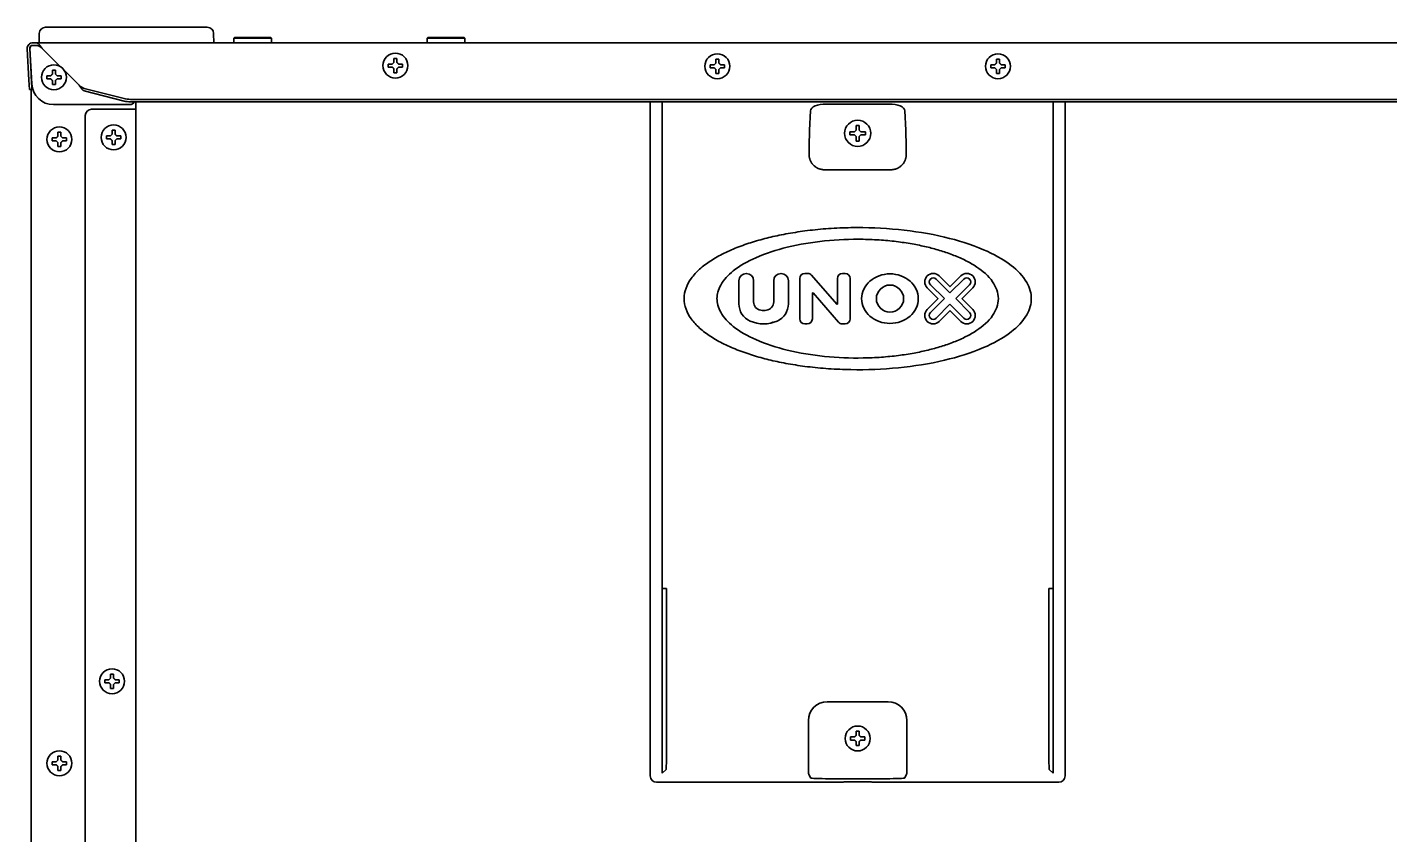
# Model space of a CAD drawing. Extents: x 6336 to 10269, y -393 to 2899.
# Drawn here: x 6336.3 to 6773.2, y 1529.7 to 1788.5 of the extents above; entities that cross this region are included whole.
import ezdxf

# ---------------------------------------------------------------- set-up
doc = ezdxf.new("R2010")
doc.units = 0
doc.header["$LTSCALE"] = 5
doc.layers.add('1', color=7, linetype='CONTINUOUS', true_color=0xffffff)

msp = doc.modelspace()

# ---------------------------------------------------------------- linework, layer by layer
at = {"layer": '1', "color": 7, "linetype": 'Continuous', "lineweight": 35}
for p, q in [((6342.13, 1788.53), (6347.12, 1788.53)), ((6347.12, 1788.53), (6389.02, 1788.53)), ((6389.02, 1788.53), (6394.02, 1788.53)), ((6338.07, 1783.53), (6339.07, 1783.53)), ((6339.07, 1782.73), (6338.07, 1782.73)), ((6339.34, 1783.53), (7085.8, 1783.53)), ((6340.07, 1783.53), (6340.13, 1786.56)), ((6396.02, 1786.56), (6396.07, 1783.53)), ((6402.82, 1785.28), (6402.57, 1785.03)), ((6414.57, 1785.03), (6402.57, 1785.03)), ((6402.57, 1785.03), (6402.57, 1783.53)), ((6414.32, 1785.28), (6402.82, 1785.28)), ((6414.57, 1785.03), (6414.32, 1785.28)), ((6414.57, 1783.53), (6414.57, 1785.03)), ((6464.82, 1785.28), (6464.57, 1785.03)), ((6476.57, 1785.03), (6464.57, 1785.03)), ((6464.57, 1785.03), (6464.57, 1783.53)), ((6476.32, 1785.28), (6464.82, 1785.28)), ((6476.57, 1785.03), (6476.32, 1785.28)), ((6476.57, 1783.53), (6476.57, 1785.03)), ((6336.81, 1771.52), (6336.28, 1781.63)), ((6337.07, 1781.67), (6337.6, 1771.56)), ((6337.13, 1781.67), (6337.72, 1770.37)), ((6341.07, 1781.73), (6352.89, 1769.91)), ((6453.82, 1778.53), (6454.32, 1778.53)), ((6454.32, 1778.53), (6454.82, 1778.53)), ((6344.32, 1774.78), (6344.82, 1774.78)), ((6344.82, 1774.78), (6345.32, 1774.78)), ((6555.27, 1776.03), (6555.27, 1776.53)), ((6555.27, 1775.53), (6555.27, 1776.03)), ((6559.87, 1776.53), (6559.87, 1776.03)), ((6559.87, 1776.03), (6559.87, 1775.53)), ((6645.27, 1776.03), (6645.27, 1776.53)), ((6645.27, 1775.53), (6645.27, 1776.03)), ((6649.87, 1776.53), (6649.87, 1776.03)), ((6649.87, 1776.03), (6649.87, 1775.53)), ((6336.96, 1768.53), (6336.81, 1771.52)), ((6337.57, 1772.15), (6337.57, 1773.18)), ((6337.6, 1771.56), (6337.76, 1768.57)), ((6344.82, 1770.18), (6344.32, 1770.18)), ((6345.32, 1770.18), (6344.82, 1770.18)), ((6454.32, 1773.93), (6453.82, 1773.93)), ((6454.82, 1773.93), (6454.32, 1773.93)), ((6337.76, 1768.57), (6336.96, 1768.53)), ((6337.57, 1374.13), (6337.57, 1768.55)), ((6354.56, 1768.94), (6367.3, 1765.64)), ((6367.3, 1764.87), (6354.56, 1768.17)), ((6369.42, 1765.42), (7055.73, 1765.42)), ((6344.7, 1763.73), (6369.08, 1763.73)), ((6356.87, 1762.23), (6370.07, 1762.23)), ((6369.42, 1764.64), (7055.73, 1764.64)), ((6371.07, 1762.23), (6370.07, 1762.23)), ((6371.07, 1764.64), (6371.07, 1394.53)), ((6536.07, 1764.64), (6536.07, 1548.52)), ((6539.92, 1764.64), (6539.92, 1608.59)), ((6587.17, 1755.57), (6587.47, 1761.77)), ((6612.68, 1763.91), (6592.47, 1763.91)), ((6617.68, 1761.77), (6617.97, 1755.57)), ((6665.23, 1764.64), (6665.23, 1608.59)), ((6669.07, 1764.64), (6669.07, 1548.52)), ((6354.87, 1396.53), (6354.87, 1760.23)), ((6602.07, 1755.53), (6602.07, 1757.03)), ((6602.07, 1757.03), (6603.07, 1757.03)), ((6603.07, 1757.03), (6603.07, 1755.53)), ((6346.07, 1754.88), (6346.57, 1754.88)), ((6346.57, 1754.88), (6347.07, 1754.88)), ((6363.47, 1755.53), (6363.97, 1755.53)), ((6363.97, 1755.53), (6364.47, 1755.53)), ((6600.07, 1755.03), (6601.57, 1755.03)), ((6600.07, 1754.53), (6600.07, 1755.03)), ((6600.07, 1754.03), (6600.07, 1754.53)), ((6601.57, 1754.03), (6600.07, 1754.03)), ((6601.57, 1755.03), (6602.07, 1755.53)), ((6602.07, 1753.53), (6601.57, 1754.03)), ((6602.07, 1752.03), (6602.07, 1753.53)), ((6603.07, 1755.53), (6603.57, 1755.03)), ((6603.57, 1754.03), (6603.07, 1753.53)), ((6603.07, 1753.53), (6603.07, 1752.03)), ((6603.57, 1755.03), (6605.07, 1755.03)), ((6605.07, 1754.03), (6603.57, 1754.03)), ((6605.07, 1755.03), (6605.07, 1754.53)), ((6605.07, 1754.53), (6605.07, 1754.03)), ((6346.57, 1750.28), (6346.07, 1750.28)), ((6347.07, 1750.28), (6346.57, 1750.28)), ((6363.97, 1750.93), (6363.47, 1750.93)), ((6364.47, 1750.93), (6363.97, 1750.93)), ((6603.07, 1752.03), (6602.07, 1752.03)), ((6613.25, 1742.85), (6591.9, 1742.85)), ((6586.55, 1709.6), (6585.61, 1709.6)), ((6595.88, 1699.72), (6587.77, 1709.05)), ((6598.53, 1709.6), (6597.73, 1709.6)), ((6632.09, 1705.43), (6628.7, 1708.81)), ((6635.66, 1708.81), (6632.28, 1705.43)), ((6564.48, 1707.25), (6564.48, 1699.9)), ((6569.19, 1700.49), (6569.19, 1707.25)), ((6575.65, 1707.25), (6575.65, 1700.49)), ((6580.36, 1699.9), (6580.36, 1707.25)), ((6584, 1707.99), (6584, 1695.07)), ((6596.11, 1707.99), (6596.11, 1699.81)), ((6600.15, 1695.07), (6600.15, 1707.99)), ((6624.9, 1705.01), (6628.28, 1701.62)), ((6630.37, 1701.53), (6625.89, 1706)), ((6627.71, 1707.82), (6632.18, 1703.34)), ((6632.18, 1703.34), (6636.66, 1707.82)), ((6638.48, 1706), (6634, 1701.53)), ((6636.09, 1701.62), (6639.47, 1705.01)), ((6588.04, 1695.07), (6588.04, 1703.25)), ((6588.27, 1703.34), (6596.38, 1694.01)), ((6628.28, 1701.43), (6624.9, 1698.05)), ((6625.89, 1697.05), (6630.37, 1701.53)), ((6632.18, 1699.71), (6627.71, 1695.23)), ((6636.66, 1695.23), (6632.18, 1699.71)), ((6634, 1701.53), (6638.48, 1697.05)), ((6639.47, 1698.05), (6636.09, 1701.43)), ((6628.7, 1694.24), (6632.09, 1697.62)), ((6632.28, 1697.62), (6635.66, 1694.24)), ((6585.61, 1693.45), (6586.42, 1693.45)), ((6597.6, 1693.45), (6598.53, 1693.45)), ((6539.92, 1608.59), (6539.92, 1549.37)), ((6541.23, 1608.59), (6539.92, 1608.59)), ((6541.23, 1554.07), (6541.23, 1608.59)), ((6663.91, 1554.07), (6663.91, 1608.59)), ((6663.91, 1608.59), (6665.23, 1608.59)), ((6665.23, 1608.59), (6665.23, 1549.37)), ((6362.97, 1581.18), (6363.47, 1581.18)), ((6363.47, 1581.18), (6363.97, 1581.18)), ((6363.47, 1576.58), (6362.97, 1576.58)), ((6363.97, 1576.58), (6363.47, 1576.58)), ((6592.79, 1572.31), (6612.36, 1572.31)), ((6586.79, 1554.07), (6586.79, 1566.31)), ((6618.36, 1566.31), (6618.36, 1554.07)), ((6600.27, 1560.53), (6600.27, 1561.03)), ((6600.27, 1560.03), (6600.27, 1560.53)), ((6604.87, 1561.03), (6604.87, 1560.53)), ((6604.87, 1560.53), (6604.87, 1560.03)), ((6346.07, 1554.88), (6346.57, 1554.88)), ((6346.57, 1554.88), (6347.07, 1554.88)), ((6346.57, 1550.28), (6346.07, 1550.28)), ((6347.07, 1550.28), (6346.57, 1550.28)), ((6539.92, 1549.37), (6541.11, 1550.57)), ((6587.47, 1547.87), (6586.87, 1549.07)), ((6611.68, 1547.63), (6593.47, 1547.63)), ((6618.27, 1549.07), (6617.68, 1547.87)), ((6665.23, 1549.37), (6664.03, 1550.57)), ((6596.24, 1546.53), (6538.07, 1546.53)), ((6606.07, 1546.6), (6599.07, 1546.6)), ((6667.07, 1546.53), (6608.9, 1546.53))]:
    msp.add_line(p, q, dxfattribs=at)
for centre, radius in [((6454.32, 1776.23), 4), ((6557.57, 1776.03), 4), ((6647.57, 1776.03), 4), ((6344.82, 1772.48), 4), ((6346.57, 1752.58), 4), ((6363.97, 1753.23), 4), ((6612.94, 1701.53), 4.37), ((6363.47, 1578.88), 4), ((6602.57, 1560.53), 4), ((6346.57, 1552.58), 4)]:
    msp.add_circle(centre, radius, dxfattribs=at)
for centre, radius, start, end in [((6342.13, 1786.53), 2, 90, 179), ((6394.02, 1786.53), 2, 1, 90), ((6338.07, 1781.73), 1.8, 90, 183), ((6338.07, 1781.73), 1, 90, 183), ((6356.87, 1760.23), 2, 90, 180), ((6602.57, 1754.53), 4.2, 0, 180), ((6602.57, 1754.53), 4.2, 180, 0), ((6566.84, 1707.25), 2.36, 0, 180), ((6578.01, 1707.25), 2.36, 0, 180), ((6585.61, 1707.99), 1.62, 90, 180), ((6586.55, 1707.99), 1.62, 41, 90), ((6597.73, 1707.99), 1.62, 90, 180), ((6598.53, 1707.99), 1.62, 0, 90), ((6626.8, 1706.91), 2.69, 45, 225), ((6637.57, 1706.91), 2.69, 315, 135), ((6626.8, 1706.91), 1.29, 45, 225), ((6632.18, 1705.52), 0.135, 225, 315), ((6637.57, 1706.91), 1.29, 315, 135), ((6570.54, 1699.9), 6.06, 180, 246.4218), ((6571.88, 1700.49), 2.69, 180, 262.3377), ((6572.96, 1700.49), 2.69, 277.6623, 0), ((6574.31, 1699.9), 6.06, 293.5782, 0), ((6588.17, 1703.25), 0.135, 41, 180), ((6595.98, 1699.81), 0.135, 221, 0), ((6628.19, 1701.53), 0.135, 315, 45), ((6636.18, 1701.53), 0.135, 135, 225), ((6572.42, 1704.49), 6.73, 262.3377, 277.6623), ((6626.8, 1696.14), 2.69, 135, 315), ((6626.8, 1696.14), 1.29, 135, 315), ((6632.18, 1697.53), 0.135, 45, 135), ((6637.57, 1696.14), 2.69, 225, 45), ((6637.57, 1696.14), 1.29, 225, 45), ((6572.42, 1704.22), 10.77, 246.4218, 293.5782), ((6585.61, 1695.07), 1.62, 180, 270), ((6586.42, 1695.07), 1.62, 270, 0), ((6597.6, 1695.07), 1.62, 221, 270), ((6598.53, 1695.07), 1.62, 270, 0)]:
    msp.add_arc(centre, radius, start, end, dxfattribs=at)
for centre, major_axis, ratio, start_param, end_param in [((6338.13, 1781.73), (-0.726, 0.689), 0.998716, -0.810936, 0.810936), ((6344.71, 1770.75), (2.31, 6.64), 0.995739, 1.958905, 3.474527), ((6369.42, 1766.19), (-3, 0), 0.258819, 0.785398, 1.570796), ((6369.42, 1765.42), (3, 0), 0.258819, 3.926991, 4.712389), ((6369.07, 1765.73), (-1.42, 1.42), 0.992433, 2.359993, 3.356901), ((6592.47, 1761.73), (5, 0), 0.436764, 1.570796, 3.124139), ((6612.68, 1761.73), (-5, 0), 0.436764, 3.159046, 4.712389), ((6587.35, 1728.32), (0, 29), 0.017455, 0.349066, 0.828488), ((6617.8, 1728.32), (0, 29), 0.017455, -0.828488, -0.349066), ((6592.79, 1566.31), (-4.24, 4.24), 0.999594, -0.785246, 0.785246), ((6612.36, 1566.31), (4.24, 4.24), 0.999594, 5.497939, 7.068431), ((6586.87, 1554.07), (0, 5), 0.017455, 1.570796, 3.106686), ((6618.27, 1554.07), (0, 5), 0.017455, 3.176499, 4.712389), ((6664.04, 1554.07), (0, 3.5), 0.034921, 1.570796, 3.106686), ((6538.07, 1548.53), (1.42, 1.42), 0.998783, 2.356803, 3.926382), ((6593.47, 1547.88), (6, 0), 0.040741, 3.159046, 4.712389), ((6611.68, 1547.88), (-6, 0), 0.040741, 1.570796, 3.124139), ((6667.07, 1548.53), (-1.42, 1.42), 0.998783, 2.356803, 3.926382), ((6596.24, 1546.58), (1.5, 0), 0.034921, 4.712389, 5.943348), ((6599.07, 1546.54), (-1.5, 0), 0.034921, -1.570796, -0.339837), ((6606.07, 1546.54), (-1.5, 0), 0.034921, 3.48143, 4.712389), ((6608.9, 1546.58), (-1.5, 0), 0.034921, 0.339837, 1.570796)]:
    msp.add_ellipse(centre, major_axis=major_axis, ratio=ratio, start_param=start_param, end_param=end_param, dxfattribs=at)
at = {"layer": '1', "color": 7, "linetype": 'Continuous', "lineweight": 35, "extrusion": (0, 0, -1)}
msp.add_ellipse((6541.11, 1554.07), major_axis=(0, 3.5), ratio=0.034921, start_param=1.570796, end_param=3.106686, dxfattribs=at)
at = {"layer": '1', "color": 7, "linetype": 'Continuous', "lineweight": 35}
for points in [[(6339.34, 1783.53), (6339.25, 1783.53), (6339.16, 1783.53), (6339.07, 1783.53)], [(6339.07, 1782.73), (6339.16, 1782.73), (6339.25, 1782.73), (6339.34, 1782.73)], [(6453.82, 1777.23), (6453.82, 1777.28), (6453.82, 1777.39), (6453.82, 1777.55), (6453.82, 1777.71), (6453.82, 1777.86), (6453.82, 1778.02), (6453.82, 1778.17), (6453.82, 1778.34), (6453.82, 1778.46), (6453.82, 1778.53)], [(6557.07, 1777.03), (6557.07, 1777.08), (6557.07, 1777.19), (6557.07, 1777.35), (6557.07, 1777.51), (6557.07, 1777.66), (6557.07, 1777.82), (6557.07, 1777.97), (6557.07, 1778.14), (6557.07, 1778.26), (6557.07, 1778.33)], [(6557.07, 1778.33), (6557.24, 1778.33), (6557.57, 1778.33), (6557.91, 1778.33), (6558.07, 1778.33)], [(6647.07, 1777.03), (6647.07, 1777.08), (6647.07, 1777.19), (6647.07, 1777.35), (6647.07, 1777.51), (6647.07, 1777.66), (6647.07, 1777.82), (6647.07, 1777.97), (6647.07, 1778.14), (6647.07, 1778.26), (6647.07, 1778.33)], [(6647.07, 1778.33), (6647.24, 1778.33), (6647.57, 1778.33), (6647.91, 1778.33), (6648.07, 1778.33)], [(6344.32, 1773.48), (6344.32, 1773.53), (6344.32, 1773.64), (6344.32, 1773.8), (6344.32, 1773.96), (6344.32, 1774.11), (6344.32, 1774.27), (6344.32, 1774.42), (6344.32, 1774.59), (6344.32, 1774.71), (6344.32, 1774.78)], [(6452.02, 1775.73), (6452.02, 1775.89), (6452.02, 1776.23), (6452.02, 1776.56), (6452.02, 1776.73)], [(6453.32, 1775.73), (6453.27, 1775.73), (6453.16, 1775.73), (6453, 1775.73), (6452.84, 1775.73), (6452.68, 1775.73), (6452.53, 1775.73), (6452.38, 1775.73), (6452.21, 1775.73), (6452.09, 1775.73), (6452.02, 1775.73)], [(6453.32, 1776.73), (6453.35, 1776.75), (6453.4, 1776.8), (6453.47, 1776.88), (6453.55, 1776.95), (6453.62, 1777.02), (6453.68, 1777.09), (6453.75, 1777.16), (6453.8, 1777.2), (6453.82, 1777.23)], [(6453.82, 1775.23), (6453.8, 1775.25), (6453.75, 1775.3), (6453.68, 1775.37), (6453.61, 1775.44), (6453.54, 1775.51), (6453.47, 1775.58), (6453.39, 1775.65), (6453.35, 1775.7), (6453.32, 1775.73)], [(6454.82, 1777.23), (6454.85, 1777.2), (6454.89, 1777.15), (6454.97, 1777.08), (6455.04, 1777.01), (6455.11, 1776.94), (6455.18, 1776.87), (6455.25, 1776.8), (6455.3, 1776.75), (6455.32, 1776.73)], [(6455.32, 1775.73), (6455.3, 1775.7), (6455.25, 1775.65), (6455.17, 1775.58), (6455.1, 1775.5), (6455.03, 1775.43), (6454.96, 1775.36), (6454.89, 1775.3), (6454.85, 1775.25), (6454.82, 1775.23)], [(6454.82, 1775.23), (6454.82, 1775.17), (6454.82, 1775.06), (6454.82, 1774.9), (6454.82, 1774.74), (6454.82, 1774.59), (6454.82, 1774.44), (6454.82, 1774.28), (6454.82, 1774.11), (6454.82, 1773.99), (6454.82, 1773.93)], [(6455.32, 1776.73), (6455.38, 1776.73), (6455.49, 1776.73), (6455.65, 1776.73), (6455.81, 1776.73), (6455.96, 1776.73), (6456.11, 1776.73), (6456.27, 1776.73), (6456.44, 1776.73), (6456.56, 1776.73), (6456.62, 1776.73)], [(6456.62, 1776.73), (6456.62, 1776.56), (6456.62, 1776.23), (6456.62, 1775.89), (6456.62, 1775.73)], [(6556.57, 1775.53), (6556.52, 1775.53), (6556.41, 1775.53), (6556.25, 1775.53), (6556.09, 1775.53), (6555.93, 1775.53), (6555.78, 1775.53), (6555.63, 1775.53), (6555.46, 1775.53), (6555.34, 1775.53), (6555.27, 1775.53)], [(6556.57, 1776.53), (6556.6, 1776.55), (6556.64, 1776.6), (6556.72, 1776.67), (6556.79, 1776.74), (6556.86, 1776.81), (6556.93, 1776.88), (6557, 1776.95), (6557.05, 1777), (6557.07, 1777.03)], [(6557.07, 1775.03), (6557.05, 1775.05), (6557, 1775.1), (6556.92, 1775.18), (6556.85, 1775.25), (6556.78, 1775.32), (6556.71, 1775.39), (6556.64, 1775.46), (6556.6, 1775.5), (6556.57, 1775.53)], [(6558.07, 1777.03), (6558.1, 1777), (6558.15, 1776.95), (6558.22, 1776.88), (6558.3, 1776.8), (6558.37, 1776.73), (6558.43, 1776.66), (6558.5, 1776.6), (6558.55, 1776.55), (6558.57, 1776.53)], [(6558.57, 1775.53), (6558.55, 1775.5), (6558.5, 1775.45), (6558.43, 1775.38), (6558.36, 1775.31), (6558.29, 1775.24), (6558.22, 1775.17), (6558.14, 1775.1), (6558.1, 1775.05), (6558.07, 1775.03)], [(6558.07, 1775.03), (6558.07, 1774.97), (6558.07, 1774.86), (6558.07, 1774.7), (6558.07, 1774.54), (6558.07, 1774.39), (6558.07, 1774.24), (6558.07, 1774.08), (6558.07, 1773.91), (6558.07, 1773.79), (6558.07, 1773.73)], [(6558.57, 1776.53), (6558.63, 1776.53), (6558.74, 1776.53), (6558.9, 1776.53), (6559.06, 1776.53), (6559.21, 1776.53), (6559.36, 1776.53), (6559.52, 1776.53), (6559.69, 1776.53), (6559.81, 1776.53), (6559.87, 1776.53)], [(6646.57, 1775.53), (6646.52, 1775.53), (6646.41, 1775.53), (6646.25, 1775.53), (6646.09, 1775.53), (6645.93, 1775.53), (6645.78, 1775.53), (6645.63, 1775.53), (6645.46, 1775.53), (6645.34, 1775.53), (6645.27, 1775.53)], [(6646.57, 1776.53), (6646.6, 1776.55), (6646.64, 1776.6), (6646.72, 1776.67), (6646.79, 1776.74), (6646.86, 1776.81), (6646.93, 1776.88), (6647, 1776.95), (6647.05, 1777), (6647.07, 1777.03)], [(6647.07, 1775.03), (6647.05, 1775.05), (6647, 1775.1), (6646.92, 1775.18), (6646.85, 1775.25), (6646.78, 1775.32), (6646.71, 1775.39), (6646.64, 1775.46), (6646.6, 1775.5), (6646.57, 1775.53)], [(6648.07, 1777.03), (6648.1, 1777), (6648.15, 1776.95), (6648.22, 1776.88), (6648.3, 1776.8), (6648.37, 1776.73), (6648.43, 1776.66), (6648.5, 1776.6), (6648.55, 1776.55), (6648.57, 1776.53)], [(6648.57, 1775.53), (6648.55, 1775.5), (6648.5, 1775.45), (6648.43, 1775.38), (6648.36, 1775.31), (6648.29, 1775.24), (6648.22, 1775.17), (6648.14, 1775.1), (6648.1, 1775.05), (6648.07, 1775.03)], [(6648.07, 1775.03), (6648.07, 1774.97), (6648.07, 1774.86), (6648.07, 1774.7), (6648.07, 1774.54), (6648.07, 1774.39), (6648.07, 1774.24), (6648.07, 1774.08), (6648.07, 1773.91), (6648.07, 1773.79), (6648.07, 1773.73)], [(6648.57, 1776.53), (6648.63, 1776.53), (6648.74, 1776.53), (6648.9, 1776.53), (6649.06, 1776.53), (6649.21, 1776.53), (6649.36, 1776.53), (6649.52, 1776.53), (6649.69, 1776.53), (6649.81, 1776.53), (6649.87, 1776.53)], [(6342.52, 1771.98), (6342.52, 1772.14), (6342.52, 1772.48), (6342.52, 1772.81), (6342.52, 1772.98)], [(6343.82, 1771.98), (6343.77, 1771.98), (6343.66, 1771.98), (6343.5, 1771.98), (6343.34, 1771.98), (6343.18, 1771.98), (6343.03, 1771.98), (6342.88, 1771.98), (6342.71, 1771.98), (6342.59, 1771.98), (6342.52, 1771.98)], [(6343.82, 1772.98), (6343.85, 1773), (6343.9, 1773.05), (6343.97, 1773.13), (6344.05, 1773.2), (6344.12, 1773.27), (6344.18, 1773.34), (6344.25, 1773.41), (6344.3, 1773.45), (6344.32, 1773.48)], [(6344.32, 1771.48), (6344.3, 1771.5), (6344.25, 1771.55), (6344.18, 1771.62), (6344.11, 1771.69), (6344.04, 1771.76), (6343.97, 1771.83), (6343.89, 1771.9), (6343.85, 1771.95), (6343.82, 1771.98)], [(6345.32, 1773.48), (6345.35, 1773.45), (6345.39, 1773.4), (6345.47, 1773.33), (6345.54, 1773.26), (6345.61, 1773.19), (6345.68, 1773.12), (6345.75, 1773.05), (6345.8, 1773), (6345.82, 1772.98)], [(6345.82, 1771.98), (6345.8, 1771.95), (6345.75, 1771.9), (6345.67, 1771.83), (6345.6, 1771.75), (6345.53, 1771.68), (6345.46, 1771.61), (6345.39, 1771.55), (6345.35, 1771.5), (6345.32, 1771.48)], [(6345.32, 1771.48), (6345.32, 1771.42), (6345.32, 1771.31), (6345.32, 1771.15), (6345.32, 1770.99), (6345.32, 1770.84), (6345.32, 1770.69), (6345.32, 1770.53), (6345.32, 1770.36), (6345.32, 1770.24), (6345.32, 1770.18)], [(6345.82, 1772.98), (6345.88, 1772.98), (6345.99, 1772.98), (6346.15, 1772.98), (6346.31, 1772.98), (6346.46, 1772.98), (6346.61, 1772.98), (6346.77, 1772.98), (6346.94, 1772.98), (6347.06, 1772.98), (6347.12, 1772.98)], [(6347.12, 1772.98), (6347.12, 1772.81), (6347.12, 1772.48), (6347.12, 1772.14), (6347.12, 1771.98)], [(6558.07, 1773.73), (6557.91, 1773.73), (6557.57, 1773.73), (6557.24, 1773.73), (6557.07, 1773.73)], [(6648.07, 1773.73), (6647.91, 1773.73), (6647.57, 1773.73), (6647.24, 1773.73), (6647.07, 1773.73)], [(6344.27, 1752.08), (6344.27, 1752.24), (6344.27, 1752.58), (6344.27, 1752.91), (6344.27, 1753.08)], [(6345.57, 1753.08), (6345.6, 1753.1), (6345.65, 1753.15), (6345.72, 1753.23), (6345.8, 1753.3), (6345.87, 1753.37), (6345.93, 1753.44), (6346, 1753.51), (6346.05, 1753.55), (6346.07, 1753.58)], [(6346.07, 1753.58), (6346.07, 1753.63), (6346.07, 1753.74), (6346.07, 1753.9), (6346.07, 1754.06), (6346.07, 1754.21), (6346.07, 1754.37), (6346.07, 1754.52), (6346.07, 1754.69), (6346.07, 1754.81), (6346.07, 1754.88)], [(6347.07, 1753.58), (6347.1, 1753.55), (6347.14, 1753.5), (6347.22, 1753.43), (6347.29, 1753.36), (6347.36, 1753.29), (6347.43, 1753.22), (6347.5, 1753.15), (6347.55, 1753.1), (6347.57, 1753.08)], [(6347.57, 1753.08), (6347.63, 1753.08), (6347.74, 1753.08), (6347.9, 1753.08), (6348.06, 1753.08), (6348.21, 1753.08), (6348.36, 1753.08), (6348.52, 1753.08), (6348.69, 1753.08), (6348.81, 1753.08), (6348.87, 1753.08)], [(6348.87, 1753.08), (6348.87, 1752.91), (6348.87, 1752.58), (6348.87, 1752.24), (6348.87, 1752.08)], [(6361.67, 1752.73), (6361.67, 1752.89), (6361.67, 1753.23), (6361.67, 1753.56), (6361.67, 1753.73)], [(6362.97, 1752.73), (6362.92, 1752.73), (6362.81, 1752.73), (6362.65, 1752.73), (6362.49, 1752.73), (6362.33, 1752.73), (6362.18, 1752.73), (6362.03, 1752.73), (6361.86, 1752.73), (6361.74, 1752.73), (6361.67, 1752.73)], [(6362.97, 1753.73), (6363, 1753.75), (6363.05, 1753.8), (6363.12, 1753.88), (6363.2, 1753.95), (6363.27, 1754.02), (6363.33, 1754.09), (6363.4, 1754.16), (6363.45, 1754.2), (6363.47, 1754.23)], [(6363.47, 1752.23), (6363.45, 1752.25), (6363.4, 1752.3), (6363.33, 1752.37), (6363.26, 1752.44), (6363.19, 1752.51), (6363.12, 1752.58), (6363.04, 1752.65), (6363, 1752.7), (6362.97, 1752.73)], [(6363.47, 1754.23), (6363.47, 1754.28), (6363.47, 1754.39), (6363.47, 1754.55), (6363.47, 1754.71), (6363.47, 1754.86), (6363.47, 1755.02), (6363.47, 1755.17), (6363.47, 1755.34), (6363.47, 1755.46), (6363.47, 1755.53)], [(6364.47, 1754.23), (6364.5, 1754.2), (6364.54, 1754.15), (6364.62, 1754.08), (6364.69, 1754.01), (6364.76, 1753.94), (6364.83, 1753.87), (6364.9, 1753.8), (6364.95, 1753.75), (6364.97, 1753.73)], [(6364.97, 1752.73), (6364.95, 1752.7), (6364.9, 1752.65), (6364.82, 1752.58), (6364.75, 1752.5), (6364.68, 1752.43), (6364.61, 1752.36), (6364.54, 1752.3), (6364.5, 1752.25), (6364.47, 1752.23)], [(6364.47, 1752.23), (6364.47, 1752.17), (6364.47, 1752.06), (6364.47, 1751.9), (6364.47, 1751.74), (6364.47, 1751.59), (6364.47, 1751.44), (6364.47, 1751.28), (6364.47, 1751.11), (6364.47, 1750.99), (6364.47, 1750.93)], [(6364.97, 1753.73), (6365.03, 1753.73), (6365.14, 1753.73), (6365.3, 1753.73), (6365.46, 1753.73), (6365.61, 1753.73), (6365.76, 1753.73), (6365.92, 1753.73), (6366.09, 1753.73), (6366.21, 1753.73), (6366.27, 1753.73)], [(6366.27, 1753.73), (6366.27, 1753.56), (6366.27, 1753.23), (6366.27, 1752.89), (6366.27, 1752.73)], [(6345.57, 1752.08), (6345.52, 1752.08), (6345.41, 1752.08), (6345.25, 1752.08), (6345.09, 1752.08), (6344.93, 1752.08), (6344.78, 1752.08), (6344.63, 1752.08), (6344.46, 1752.08), (6344.34, 1752.08), (6344.27, 1752.08)], [(6346.07, 1751.58), (6346.05, 1751.6), (6346, 1751.65), (6345.93, 1751.72), (6345.86, 1751.79), (6345.79, 1751.86), (6345.72, 1751.93), (6345.64, 1752), (6345.6, 1752.05), (6345.57, 1752.08)], [(6347.57, 1752.08), (6347.55, 1752.05), (6347.5, 1752), (6347.42, 1751.93), (6347.35, 1751.85), (6347.28, 1751.78), (6347.21, 1751.71), (6347.14, 1751.65), (6347.1, 1751.6), (6347.07, 1751.58)], [(6347.07, 1751.58), (6347.07, 1751.52), (6347.07, 1751.41), (6347.07, 1751.25), (6347.07, 1751.09), (6347.07, 1750.94), (6347.07, 1750.79), (6347.07, 1750.63), (6347.07, 1750.46), (6347.07, 1750.34), (6347.07, 1750.28)], [(6361.17, 1578.38), (6361.17, 1578.54), (6361.17, 1578.88), (6361.17, 1579.21), (6361.17, 1579.38)], [(6362.47, 1578.38), (6362.42, 1578.38), (6362.31, 1578.38), (6362.15, 1578.38), (6361.99, 1578.38), (6361.83, 1578.38), (6361.68, 1578.38), (6361.53, 1578.38), (6361.36, 1578.38), (6361.24, 1578.38), (6361.17, 1578.38)], [(6362.47, 1579.38), (6362.5, 1579.4), (6362.55, 1579.45), (6362.62, 1579.53), (6362.7, 1579.6), (6362.77, 1579.67), (6362.83, 1579.74), (6362.9, 1579.81), (6362.95, 1579.85), (6362.97, 1579.88)], [(6362.97, 1577.88), (6362.95, 1577.9), (6362.9, 1577.95), (6362.83, 1578.02), (6362.76, 1578.09), (6362.69, 1578.16), (6362.62, 1578.23), (6362.54, 1578.3), (6362.5, 1578.35), (6362.47, 1578.38)], [(6362.97, 1579.88), (6362.97, 1579.93), (6362.97, 1580.04), (6362.97, 1580.2), (6362.97, 1580.36), (6362.97, 1580.51), (6362.97, 1580.67), (6362.97, 1580.82), (6362.97, 1580.99), (6362.97, 1581.11), (6362.97, 1581.18)], [(6363.97, 1579.88), (6364, 1579.85), (6364.04, 1579.8), (6364.12, 1579.73), (6364.19, 1579.66), (6364.26, 1579.59), (6364.33, 1579.52), (6364.4, 1579.45), (6364.45, 1579.4), (6364.47, 1579.38)], [(6364.47, 1578.38), (6364.45, 1578.35), (6364.4, 1578.3), (6364.32, 1578.23), (6364.25, 1578.15), (6364.18, 1578.08), (6364.11, 1578.01), (6364.04, 1577.95), (6364, 1577.9), (6363.97, 1577.88)], [(6363.97, 1577.88), (6363.97, 1577.82), (6363.97, 1577.71), (6363.97, 1577.55), (6363.97, 1577.39), (6363.97, 1577.24), (6363.97, 1577.09), (6363.97, 1576.93), (6363.97, 1576.76), (6363.97, 1576.64), (6363.97, 1576.58)], [(6364.47, 1579.38), (6364.53, 1579.38), (6364.64, 1579.38), (6364.8, 1579.38), (6364.96, 1579.38), (6365.11, 1579.38), (6365.26, 1579.38), (6365.42, 1579.38), (6365.59, 1579.38), (6365.71, 1579.38), (6365.77, 1579.38)], [(6365.77, 1579.38), (6365.77, 1579.21), (6365.77, 1578.88), (6365.77, 1578.54), (6365.77, 1578.38)], [(6601.57, 1560.03), (6601.52, 1560.03), (6601.41, 1560.03), (6601.25, 1560.03), (6601.09, 1560.03), (6600.93, 1560.03), (6600.78, 1560.03), (6600.63, 1560.03), (6600.46, 1560.03), (6600.34, 1560.03), (6600.27, 1560.03)], [(6601.57, 1561.03), (6601.6, 1561.05), (6601.64, 1561.1), (6601.72, 1561.17), (6601.79, 1561.24), (6601.86, 1561.31), (6601.93, 1561.38), (6602, 1561.45), (6602.05, 1561.5), (6602.07, 1561.53)], [(6602.07, 1559.53), (6602.05, 1559.55), (6602, 1559.6), (6601.92, 1559.68), (6601.85, 1559.75), (6601.78, 1559.82), (6601.71, 1559.89), (6601.64, 1559.96), (6601.6, 1560), (6601.57, 1560.03)], [(6602.07, 1561.53), (6602.07, 1561.58), (6602.07, 1561.69), (6602.07, 1561.85), (6602.07, 1562.01), (6602.07, 1562.16), (6602.07, 1562.32), (6602.07, 1562.47), (6602.07, 1562.64), (6602.07, 1562.76), (6602.07, 1562.83)], [(6602.07, 1562.83), (6602.24, 1562.83), (6602.57, 1562.83), (6602.91, 1562.83), (6603.07, 1562.83)], [(6603.07, 1561.53), (6603.1, 1561.5), (6603.15, 1561.45), (6603.22, 1561.38), (6603.3, 1561.3), (6603.37, 1561.23), (6603.43, 1561.16), (6603.5, 1561.1), (6603.55, 1561.05), (6603.57, 1561.03)], [(6603.57, 1560.03), (6603.55, 1560), (6603.5, 1559.95), (6603.43, 1559.88), (6603.36, 1559.81), (6603.29, 1559.74), (6603.22, 1559.67), (6603.14, 1559.6), (6603.1, 1559.55), (6603.07, 1559.53)], [(6603.57, 1561.03), (6603.63, 1561.03), (6603.74, 1561.03), (6603.9, 1561.03), (6604.06, 1561.03), (6604.21, 1561.03), (6604.36, 1561.03), (6604.52, 1561.03), (6604.69, 1561.03), (6604.81, 1561.03), (6604.87, 1561.03)], [(6603.07, 1558.23), (6602.91, 1558.23), (6602.57, 1558.23), (6602.24, 1558.23), (6602.07, 1558.23)], [(6603.07, 1559.53), (6603.07, 1559.47), (6603.07, 1559.36), (6603.07, 1559.2), (6603.07, 1559.04), (6603.07, 1558.89), (6603.07, 1558.74), (6603.07, 1558.58), (6603.07, 1558.41), (6603.07, 1558.29), (6603.07, 1558.23)], [(6344.27, 1552.08), (6344.27, 1552.24), (6344.27, 1552.58), (6344.27, 1552.91), (6344.27, 1553.08)], [(6345.57, 1552.08), (6345.52, 1552.08), (6345.41, 1552.08), (6345.25, 1552.08), (6345.09, 1552.08), (6344.93, 1552.08), (6344.78, 1552.08), (6344.63, 1552.08), (6344.46, 1552.08), (6344.34, 1552.08), (6344.27, 1552.08)], [(6345.57, 1553.08), (6345.6, 1553.1), (6345.65, 1553.15), (6345.72, 1553.23), (6345.8, 1553.3), (6345.87, 1553.37), (6345.93, 1553.44), (6346, 1553.51), (6346.05, 1553.55), (6346.07, 1553.58)], [(6346.07, 1551.58), (6346.05, 1551.6), (6346, 1551.65), (6345.93, 1551.72), (6345.86, 1551.79), (6345.79, 1551.86), (6345.72, 1551.93), (6345.64, 1552), (6345.6, 1552.05), (6345.57, 1552.08)], [(6346.07, 1553.58), (6346.07, 1553.63), (6346.07, 1553.74), (6346.07, 1553.9), (6346.07, 1554.06), (6346.07, 1554.21), (6346.07, 1554.37), (6346.07, 1554.52), (6346.07, 1554.69), (6346.07, 1554.81), (6346.07, 1554.88)], [(6347.07, 1553.58), (6347.1, 1553.55), (6347.14, 1553.5), (6347.22, 1553.43), (6347.29, 1553.36), (6347.36, 1553.29), (6347.43, 1553.22), (6347.5, 1553.15), (6347.55, 1553.1), (6347.57, 1553.08)], [(6347.57, 1552.08), (6347.55, 1552.05), (6347.5, 1552), (6347.42, 1551.93), (6347.35, 1551.85), (6347.28, 1551.78), (6347.21, 1551.71), (6347.14, 1551.65), (6347.1, 1551.6), (6347.07, 1551.58)], [(6347.07, 1551.58), (6347.07, 1551.52), (6347.07, 1551.41), (6347.07, 1551.25), (6347.07, 1551.09), (6347.07, 1550.94), (6347.07, 1550.79), (6347.07, 1550.63), (6347.07, 1550.46), (6347.07, 1550.34), (6347.07, 1550.28)], [(6347.57, 1553.08), (6347.63, 1553.08), (6347.74, 1553.08), (6347.9, 1553.08), (6348.06, 1553.08), (6348.21, 1553.08), (6348.36, 1553.08), (6348.52, 1553.08), (6348.69, 1553.08), (6348.81, 1553.08), (6348.87, 1553.08)], [(6348.87, 1553.08), (6348.87, 1552.91), (6348.87, 1552.58), (6348.87, 1552.24), (6348.87, 1552.08)]]:
    msp.add_open_spline(points, degree=3, dxfattribs=at)
for points, knots in [([(6339.34, 1783.53), (6339.38, 1783.53), (6339.42, 1783.52), (6339.48, 1783.49), (6339.5, 1783.47), (6339.54, 1783.45), (6339.55, 1783.45), (6339.57, 1783.43), (6339.59, 1783.42), (6339.65, 1783.38), (6339.71, 1783.33), (6339.82, 1783.23), (6339.88, 1783.17), (6339.95, 1783.11)], [0, 0, 0, 0, 0.25, 0.25, 0.375, 0.375, 0.4375, 0.4375, 0.5, 0.5, 0.75, 0.75, 1, 1, 1, 1]), ([(6339.95, 1782.5), (6339.89, 1782.53), (6339.83, 1782.56), (6339.72, 1782.61), (6339.67, 1782.64), (6339.6, 1782.66), (6339.59, 1782.67), (6339.56, 1782.68), (6339.53, 1782.69), (6339.49, 1782.7), (6339.42, 1782.72), (6339.38, 1782.73), (6339.34, 1782.73)], [0, 0, 0, 0, 0.25, 0.25, 0.5, 0.5, 0.5625, 0.5625, 0.625, 0.75, 0.75, 1, 1, 1, 1]), ([(6339.95, 1783.11), (6340.05, 1783.03), (6340.14, 1782.93), (6340.28, 1782.78), (6340.33, 1782.72), (6340.4, 1782.64), (6340.42, 1782.61), (6340.47, 1782.55), (6340.49, 1782.52), (6340.61, 1782.37), (6340.7, 1782.25), (6340.84, 1782.06), (6340.89, 1781.99), (6340.96, 1781.89), (6340.98, 1781.86), (6341.03, 1781.79), (6341.05, 1781.76), (6341.07, 1781.73)], [0, 0, 0, 0, 0.25, 0.25, 0.375, 0.375, 0.4375, 0.4375, 0.5, 0.5, 0.75, 0.75, 0.875, 0.875, 0.9375, 0.9375, 1, 1, 1, 1]), ([(6341.07, 1781.73), (6341.03, 1781.76), (6340.98, 1781.8), (6340.89, 1781.87), (6340.79, 1781.95), (6340.7, 1782.02), (6340.63, 1782.07), (6340.61, 1782.08), (6340.56, 1782.12), (6340.54, 1782.14), (6340.47, 1782.19), (6340.42, 1782.22), (6340.33, 1782.28), (6340.28, 1782.31), (6340.14, 1782.4), (6340.05, 1782.45), (6339.95, 1782.5)], [0, 0, 0, 0, 0.125, 0.125, 0.25, 0.375, 0.375, 0.4375, 0.4375, 0.5, 0.5, 0.625, 0.625, 0.75, 0.75, 1, 1, 1, 1]), ([(6454.82, 1778.53), (6454.82, 1778.32), (6454.82, 1778.11), (6454.82, 1777.79), (6454.82, 1777.68), (6454.82, 1777.45), (6454.82, 1777.34), (6454.82, 1777.23)], [0, 0, 0, 0, 0.5, 0.5, 0.75, 0.75, 1, 1, 1, 1]), ([(6558.07, 1778.33), (6558.07, 1778.12), (6558.07, 1777.91), (6558.07, 1777.59), (6558.07, 1777.48), (6558.07, 1777.25), (6558.07, 1777.14), (6558.07, 1777.03)], [0, 0, 0, 0, 0.5, 0.5, 0.75, 0.75, 1, 1, 1, 1]), ([(6648.07, 1778.33), (6648.07, 1778.12), (6648.07, 1777.91), (6648.07, 1777.59), (6648.07, 1777.48), (6648.07, 1777.25), (6648.07, 1777.14), (6648.07, 1777.03)], [0, 0, 0, 0, 0.5, 0.5, 0.75, 0.75, 1, 1, 1, 1]), ([(6345.32, 1774.78), (6345.32, 1774.57), (6345.32, 1774.36), (6345.32, 1774.04), (6345.32, 1773.93), (6345.32, 1773.7), (6345.32, 1773.59), (6345.32, 1773.48)], [0, 0, 0, 0, 0.5, 0.5, 0.75, 0.75, 1, 1, 1, 1]), ([(6452.02, 1776.73), (6452.23, 1776.73), (6452.44, 1776.73), (6452.76, 1776.73), (6452.87, 1776.73), (6453.09, 1776.73), (6453.21, 1776.73), (6453.32, 1776.73)], [0, 0, 0, 0, 0.5, 0.5, 0.75, 0.75, 1, 1, 1, 1]), ([(6453.82, 1773.93), (6453.82, 1774.13), (6453.82, 1774.34), (6453.82, 1774.66), (6453.82, 1774.77), (6453.82, 1775), (6453.82, 1775.11), (6453.82, 1775.23)], [0, 0, 0, 0, 0.5, 0.5, 0.75, 0.75, 1, 1, 1, 1]), ([(6456.62, 1775.73), (6456.42, 1775.73), (6456.21, 1775.73), (6455.89, 1775.73), (6455.78, 1775.73), (6455.55, 1775.73), (6455.44, 1775.73), (6455.32, 1775.73)], [0, 0, 0, 0, 0.5, 0.5, 0.75, 0.75, 1, 1, 1, 1]), ([(6555.27, 1776.53), (6555.48, 1776.53), (6555.69, 1776.53), (6556.01, 1776.53), (6556.12, 1776.53), (6556.34, 1776.53), (6556.46, 1776.53), (6556.57, 1776.53)], [0, 0, 0, 0, 0.5, 0.5, 0.75, 0.75, 1, 1, 1, 1]), ([(6557.07, 1773.73), (6557.07, 1773.93), (6557.07, 1774.14), (6557.07, 1774.46), (6557.07, 1774.57), (6557.07, 1774.8), (6557.07, 1774.91), (6557.07, 1775.03)], [0, 0, 0, 0, 0.5, 0.5, 0.75, 0.75, 1, 1, 1, 1]), ([(6559.87, 1775.53), (6559.67, 1775.53), (6559.46, 1775.53), (6559.14, 1775.53), (6559.03, 1775.53), (6558.8, 1775.53), (6558.69, 1775.53), (6558.57, 1775.53)], [0, 0, 0, 0, 0.5, 0.5, 0.75, 0.75, 1, 1, 1, 1]), ([(6645.27, 1776.53), (6645.48, 1776.53), (6645.69, 1776.53), (6646.01, 1776.53), (6646.12, 1776.53), (6646.34, 1776.53), (6646.46, 1776.53), (6646.57, 1776.53)], [0, 0, 0, 0, 0.5, 0.5, 0.75, 0.75, 1, 1, 1, 1]), ([(6647.07, 1773.73), (6647.07, 1773.93), (6647.07, 1774.14), (6647.07, 1774.46), (6647.07, 1774.57), (6647.07, 1774.8), (6647.07, 1774.91), (6647.07, 1775.03)], [0, 0, 0, 0, 0.5, 0.5, 0.75, 0.75, 1, 1, 1, 1]), ([(6649.87, 1775.53), (6649.67, 1775.53), (6649.46, 1775.53), (6649.14, 1775.53), (6649.03, 1775.53), (6648.8, 1775.53), (6648.69, 1775.53), (6648.57, 1775.53)], [0, 0, 0, 0, 0.5, 0.5, 0.75, 0.75, 1, 1, 1, 1]), ([(6342.52, 1772.98), (6342.73, 1772.98), (6342.94, 1772.98), (6343.26, 1772.98), (6343.37, 1772.98), (6343.59, 1772.98), (6343.71, 1772.98), (6343.82, 1772.98)], [0, 0, 0, 0, 0.5, 0.5, 0.75, 0.75, 1, 1, 1, 1]), ([(6344.32, 1770.18), (6344.32, 1770.38), (6344.32, 1770.59), (6344.32, 1770.91), (6344.32, 1771.02), (6344.32, 1771.25), (6344.32, 1771.36), (6344.32, 1771.48)], [0, 0, 0, 0, 0.5, 0.5, 0.75, 0.75, 1, 1, 1, 1]), ([(6347.12, 1771.98), (6346.92, 1771.98), (6346.71, 1771.98), (6346.39, 1771.98), (6346.28, 1771.98), (6346.05, 1771.98), (6345.94, 1771.98), (6345.82, 1771.98)], [0, 0, 0, 0, 0.5, 0.5, 0.75, 0.75, 1, 1, 1, 1]), ([(6354.56, 1768.17), (6354.49, 1768.19), (6354.42, 1768.23), (6354.32, 1768.29), (6354.28, 1768.31), (6354.21, 1768.36), (6354.18, 1768.38), (6354.07, 1768.47), (6354, 1768.53), (6353.86, 1768.66), (6353.8, 1768.73), (6353.66, 1768.89), (6353.59, 1768.97), (6353.45, 1769.15), (6353.38, 1769.24), (6353.29, 1769.35), (6353.27, 1769.38), (6353.24, 1769.42), (6353.22, 1769.45), (6353.17, 1769.52), (6353.13, 1769.57), (6353.03, 1769.71), (6352.96, 1769.81), (6352.89, 1769.91)], [0, 0, 0, 0, 0.125, 0.125, 0.1875, 0.1875, 0.25, 0.25, 0.375, 0.375, 0.5, 0.5, 0.625, 0.625, 0.75, 0.75, 0.78125, 0.78125, 0.8125, 0.8125, 0.875, 0.875, 1, 1, 1, 1]), ([(6352.89, 1769.91), (6352.93, 1769.88), (6352.98, 1769.84), (6353.03, 1769.8), (6353.07, 1769.77), (6353.08, 1769.76), (6353.17, 1769.69), (6353.24, 1769.64), (6353.45, 1769.48), (6353.59, 1769.39), (6353.87, 1769.21), (6354, 1769.14), (6354.21, 1769.05), (6354.3, 1769.01), (6354.38, 1768.99), (6354.42, 1768.98), (6354.44, 1768.97), (6354.49, 1768.96), (6354.52, 1768.95), (6354.56, 1768.94)], [0, 0, 0, 0, 0.0625, 0.09375, 0.09375, 0.125, 0.125, 0.25, 0.25, 0.5, 0.5, 0.75, 0.75, 0.875, 0.90625, 0.90625, 0.9375, 0.9375, 1, 1, 1, 1]), ([(6344.27, 1753.08), (6344.48, 1753.08), (6344.69, 1753.08), (6345.01, 1753.08), (6345.12, 1753.08), (6345.34, 1753.08), (6345.46, 1753.08), (6345.57, 1753.08)], [0, 0, 0, 0, 0.5, 0.5, 0.75, 0.75, 1, 1, 1, 1]), ([(6347.07, 1754.88), (6347.07, 1754.67), (6347.07, 1754.46), (6347.07, 1754.14), (6347.07, 1754.03), (6347.07, 1753.8), (6347.07, 1753.69), (6347.07, 1753.58)], [0, 0, 0, 0, 0.5, 0.5, 0.75, 0.75, 1, 1, 1, 1]), ([(6361.67, 1753.73), (6361.88, 1753.73), (6362.09, 1753.73), (6362.41, 1753.73), (6362.52, 1753.73), (6362.74, 1753.73), (6362.86, 1753.73), (6362.97, 1753.73)], [0, 0, 0, 0, 0.5, 0.5, 0.75, 0.75, 1, 1, 1, 1]), ([(6363.47, 1750.93), (6363.47, 1751.13), (6363.47, 1751.34), (6363.47, 1751.66), (6363.47, 1751.77), (6363.47, 1752), (6363.47, 1752.11), (6363.47, 1752.23)], [0, 0, 0, 0, 0.5, 0.5, 0.75, 0.75, 1, 1, 1, 1]), ([(6364.47, 1755.53), (6364.47, 1755.32), (6364.47, 1755.11), (6364.47, 1754.79), (6364.47, 1754.68), (6364.47, 1754.45), (6364.47, 1754.34), (6364.47, 1754.23)], [0, 0, 0, 0, 0.5, 0.5, 0.75, 0.75, 1, 1, 1, 1]), ([(6366.27, 1752.73), (6366.07, 1752.73), (6365.86, 1752.73), (6365.54, 1752.73), (6365.43, 1752.73), (6365.2, 1752.73), (6365.09, 1752.73), (6364.97, 1752.73)], [0, 0, 0, 0, 0.5, 0.5, 0.75, 0.75, 1, 1, 1, 1]), ([(6346.07, 1750.28), (6346.07, 1750.48), (6346.07, 1750.69), (6346.07, 1751.01), (6346.07, 1751.12), (6346.07, 1751.35), (6346.07, 1751.46), (6346.07, 1751.58)], [0, 0, 0, 0, 0.5, 0.5, 0.75, 0.75, 1, 1, 1, 1]), ([(6348.87, 1752.08), (6348.67, 1752.08), (6348.46, 1752.08), (6348.14, 1752.08), (6348.03, 1752.08), (6347.8, 1752.08), (6347.69, 1752.08), (6347.57, 1752.08)], [0, 0, 0, 0, 0.5, 0.5, 0.75, 0.75, 1, 1, 1, 1]), ([(6591.9, 1742.85), (6591.85, 1742.85), (6591.8, 1742.85), (6591.7, 1742.85), (6591.56, 1742.86), (6591.41, 1742.87), (6591.13, 1742.91), (6590.94, 1742.94), (6590.66, 1743.01), (6590.57, 1743.03), (6590.43, 1743.07), (6590.39, 1743.09), (6590.3, 1743.12), (6590.25, 1743.13), (6590.03, 1743.21), (6589.86, 1743.29), (6589.53, 1743.45), (6589.37, 1743.54), (6589.18, 1743.67), (6589.14, 1743.69), (6589.07, 1743.75), (6588.96, 1743.82), (6588.85, 1743.9), (6588.65, 1744.07), (6588.52, 1744.19), (6588.29, 1744.43), (6588.17, 1744.55), (6588.04, 1744.71), (6588.02, 1744.75), (6587.97, 1744.81), (6587.94, 1744.85), (6587.87, 1744.94), (6587.83, 1745.01), (6587.7, 1745.21), (6587.62, 1745.35), (6587.47, 1745.62), (6587.41, 1745.76), (6587.32, 1745.96), (6587.3, 1746.03), (6587.26, 1746.14), (6587.25, 1746.17), (6587.22, 1746.24), (6587.21, 1746.28), (6587.16, 1746.45), (6587.12, 1746.59), (6587.06, 1746.86), (6587.04, 1747), (6586.98, 1747.4), (6586.97, 1747.66), (6586.97, 1747.93)], [0, 0, 0, 0, 0.015625, 0.015625, 0.03125, 0.0625, 0.0625, 0.125, 0.125, 0.15625, 0.15625, 0.171875, 0.171875, 0.1875, 0.1875, 0.25, 0.25, 0.3125, 0.3125, 0.328125, 0.328125, 0.34375, 0.375, 0.375, 0.4375, 0.4375, 0.5, 0.5, 0.515625, 0.515625, 0.53125, 0.53125, 0.5625, 0.5625, 0.625, 0.625, 0.6875, 0.6875, 0.71875, 0.71875, 0.734375, 0.734375, 0.75, 0.75, 0.8125, 0.8125, 0.875, 0.875, 1, 1, 1, 1]), ([(6618.17, 1747.93), (6618.17, 1747.86), (6618.17, 1747.79), (6618.17, 1747.66), (6618.17, 1747.6), (6618.16, 1747.4), (6618.14, 1747.26), (6618.11, 1747), (6618.08, 1746.86), (6618.02, 1746.59), (6617.99, 1746.45), (6617.92, 1746.24), (6617.9, 1746.17), (6617.86, 1746.07), (6617.85, 1746.04), (6617.82, 1745.97), (6617.81, 1745.93), (6617.74, 1745.76), (6617.67, 1745.62), (6617.53, 1745.35), (6617.45, 1745.21), (6617.28, 1744.95), (6617.18, 1744.81), (6617.05, 1744.65), (6617.03, 1744.62), (6616.97, 1744.56), (6616.94, 1744.52), (6616.86, 1744.43), (6616.8, 1744.37), (6616.62, 1744.19), (6616.49, 1744.07), (6616.22, 1743.85), (6616.08, 1743.74), (6615.91, 1743.63), (6615.89, 1743.62), (6615.85, 1743.6), (6615.83, 1743.58), (6615.77, 1743.55), (6615.65, 1743.48), (6615.53, 1743.41), (6615.29, 1743.29), (6615.12, 1743.22), (6614.77, 1743.09), (6614.58, 1743.03), (6614.35, 1742.98), (6614.3, 1742.96), (6614.21, 1742.95), (6614.07, 1742.92), (6613.92, 1742.9), (6613.64, 1742.86), (6613.44, 1742.85), (6613.25, 1742.85)], [0, 0, 0, 0, 0.03125, 0.03125, 0.0625, 0.0625, 0.125, 0.125, 0.1875, 0.1875, 0.25, 0.25, 0.28125, 0.28125, 0.296875, 0.296875, 0.3125, 0.3125, 0.375, 0.375, 0.4375, 0.4375, 0.5, 0.5, 0.515625, 0.515625, 0.53125, 0.53125, 0.5625, 0.5625, 0.625, 0.625, 0.6875, 0.6875, 0.695313, 0.695313, 0.703125, 0.703125, 0.71875, 0.75, 0.75, 0.8125, 0.8125, 0.875, 0.875, 0.890625, 0.890625, 0.90625, 0.9375, 0.9375, 1, 1, 1, 1]), ([(6658.26, 1701.53), (6658.26, 1702.38), (6658, 1704.2), (6656.28, 1708.16), (6651.29, 1713.11), (6642.17, 1717.94), (6629.89, 1721.72), (6615.59, 1723.97), (6603.09, 1724.47), (6593.35, 1724.06), (6586.62, 1723.41), (6581.37, 1722.62), (6577.47, 1721.87), (6574.75, 1721.27), (6572.12, 1720.61), (6568.68, 1719.64), (6564.5, 1718.23), (6559.77, 1716.19), (6555.51, 1713.83), (6551.91, 1711.14), (6548.38, 1707.43), (6546.89, 1703.81), (6546.89, 1701.53)], [0, 0, 0, 0, 0.019941, 0.042354, 0.099604, 0.179479, 0.281703, 0.398223, 0.516716, 0.573001, 0.625808, 0.674436, 0.697057, 0.718516, 0.739445, 0.760411, 0.802011, 0.842362, 0.880468, 0.915456, 0.946829, 1, 1, 1, 1]), ([(6557.45, 1701.53), (6557.45, 1702.24), (6557.66, 1703.76), (6559.05, 1707.05), (6563.07, 1711.19), (6570.47, 1715.24), (6580.43, 1718.4), (6592.02, 1720.28), (6602.15, 1720.7), (6610.05, 1720.35), (6615.5, 1719.81), (6619.76, 1719.16), (6622.92, 1718.53), (6625.12, 1718.03), (6627.25, 1717.47), (6630.04, 1716.66), (6633.43, 1715.48), (6637.27, 1713.78), (6641.65, 1711.25), (6646.01, 1707.63), (6647.7, 1703.42), (6647.7, 1701.53)], [0, 0, 0, 0, 0.020426, 0.043294, 0.101168, 0.181166, 0.283064, 0.398962, 0.516733, 0.572675, 0.625172, 0.673535, 0.696042, 0.717401, 0.73824, 0.759127, 0.800607, 0.840911, 0.879072, 0.945685, 1, 1, 1, 1]), ([(6622.02, 1701.53), (6622.02, 1702.57), (6621.52, 1704.71), (6619.46, 1707.35), (6616.45, 1709.07), (6612.94, 1709.67), (6609.43, 1709.07), (6606.41, 1707.35), (6604.35, 1704.71), (6603.85, 1702.57), (6603.85, 1701.53)], [0, 0, 0, 0, 0.117152, 0.239047, 0.367351, 0.5, 0.632649, 0.760953, 0.882848, 1, 1, 1, 1]), ([(6546.89, 1701.53), (6546.89, 1699.25), (6548.38, 1695.62), (6551.91, 1691.92), (6555.51, 1689.22), (6559.77, 1686.86), (6564.5, 1684.83), (6568.68, 1683.42), (6572.12, 1682.44), (6574.75, 1681.78), (6577.47, 1681.18), (6581.37, 1680.43), (6586.62, 1679.64), (6593.35, 1679), (6603.09, 1678.59), (6615.59, 1679.08), (6629.89, 1681.33), (6642.17, 1685.11), (6651.29, 1689.94), (6656.28, 1694.9), (6658, 1698.85), (6658.26, 1700.67), (6658.26, 1701.53)], [0, 0, 0, 0, 0.053171, 0.084544, 0.119532, 0.157638, 0.197989, 0.239589, 0.260555, 0.281484, 0.302943, 0.325564, 0.374192, 0.426999, 0.483284, 0.601777, 0.718297, 0.820521, 0.900396, 0.957646, 0.980059, 1, 1, 1, 1]), ([(6647.7, 1701.53), (6647.7, 1699.63), (6646.01, 1695.42), (6641.65, 1691.8), (6637.27, 1689.27), (6633.43, 1687.57), (6630.04, 1686.39), (6627.25, 1685.58), (6625.12, 1685.03), (6622.92, 1684.52), (6619.76, 1683.9), (6615.5, 1683.24), (6610.05, 1682.7), (6602.15, 1682.36), (6592.02, 1682.77), (6580.43, 1684.65), (6570.47, 1687.81), (6563.07, 1691.86), (6559.05, 1696.01), (6557.66, 1699.3), (6557.45, 1700.81), (6557.45, 1701.53)], [0, 0, 0, 0, 0.054315, 0.120928, 0.159089, 0.199393, 0.240873, 0.26176, 0.282599, 0.303958, 0.326465, 0.374828, 0.427325, 0.483267, 0.601038, 0.716936, 0.818834, 0.898832, 0.956706, 0.979574, 1, 1, 1, 1]), ([(6603.85, 1701.53), (6603.85, 1700.49), (6604.35, 1698.34), (6606.41, 1695.71), (6609.43, 1693.98), (6612.94, 1693.38), (6616.45, 1693.98), (6619.46, 1695.71), (6621.52, 1698.34), (6622.02, 1700.49), (6622.02, 1701.53)], [0, 0, 0, 0, 0.117152, 0.239047, 0.367351, 0.5, 0.632649, 0.760953, 0.882848, 1, 1, 1, 1]), ([(6574.89, 1693.6), (6574.9, 1693.6), (6574.9, 1693.61), (6574.91, 1693.63), (6574.93, 1693.64), (6574.94, 1693.66), (6574.95, 1693.68), (6574.96, 1693.69), (6574.98, 1693.71), (6574.99, 1693.73), (6575.01, 1693.75), (6575.02, 1693.77), (6575.04, 1693.79), (6575.05, 1693.8), (6575.07, 1693.82), (6575.08, 1693.85), (6575.1, 1693.87), (6575.12, 1693.89), (6575.13, 1693.91), (6575.15, 1693.93), (6575.17, 1693.96), (6575.19, 1693.98), (6575.2, 1694), (6575.21, 1694.01), (6575.21, 1694.01)], [0, 0, 0, 0, 0.039034, 0.0789, 0.119602, 0.161139, 0.203514, 0.246728, 0.290781, 0.335676, 0.381414, 0.427994, 0.475419, 0.52369, 0.572806, 0.622769, 0.67358, 0.72524, 0.777749, 0.831107, 0.885317, 0.940377, 0.99629, 1, 1, 1, 1]), ([(6361.17, 1579.38), (6361.38, 1579.38), (6361.59, 1579.38), (6361.91, 1579.38), (6362.02, 1579.38), (6362.24, 1579.38), (6362.36, 1579.38), (6362.47, 1579.38)], [0, 0, 0, 0, 0.5, 0.5, 0.75, 0.75, 1, 1, 1, 1]), ([(6362.97, 1576.58), (6362.97, 1576.78), (6362.97, 1576.99), (6362.97, 1577.31), (6362.97, 1577.42), (6362.97, 1577.65), (6362.97, 1577.76), (6362.97, 1577.88)], [0, 0, 0, 0, 0.5, 0.5, 0.75, 0.75, 1, 1, 1, 1]), ([(6363.97, 1581.18), (6363.97, 1580.97), (6363.97, 1580.76), (6363.97, 1580.44), (6363.97, 1580.33), (6363.97, 1580.1), (6363.97, 1579.99), (6363.97, 1579.88)], [0, 0, 0, 0, 0.5, 0.5, 0.75, 0.75, 1, 1, 1, 1]), ([(6365.77, 1578.38), (6365.57, 1578.38), (6365.36, 1578.38), (6365.04, 1578.38), (6364.93, 1578.38), (6364.7, 1578.38), (6364.59, 1578.38), (6364.47, 1578.38)], [0, 0, 0, 0, 0.5, 0.5, 0.75, 0.75, 1, 1, 1, 1]), ([(6600.27, 1561.03), (6600.48, 1561.03), (6600.69, 1561.03), (6601.01, 1561.03), (6601.12, 1561.03), (6601.34, 1561.03), (6601.46, 1561.03), (6601.57, 1561.03)], [0, 0, 0, 0, 0.5, 0.5, 0.75, 0.75, 1, 1, 1, 1]), ([(6603.07, 1562.83), (6603.07, 1562.62), (6603.07, 1562.41), (6603.07, 1562.09), (6603.07, 1561.98), (6603.07, 1561.75), (6603.07, 1561.64), (6603.07, 1561.53)], [0, 0, 0, 0, 0.5, 0.5, 0.75, 0.75, 1, 1, 1, 1]), ([(6604.87, 1560.03), (6604.67, 1560.03), (6604.46, 1560.03), (6604.14, 1560.03), (6604.03, 1560.03), (6603.8, 1560.03), (6603.69, 1560.03), (6603.57, 1560.03)], [0, 0, 0, 0, 0.5, 0.5, 0.75, 0.75, 1, 1, 1, 1]), ([(6602.07, 1558.23), (6602.07, 1558.43), (6602.07, 1558.64), (6602.07, 1558.96), (6602.07, 1559.07), (6602.07, 1559.3), (6602.07, 1559.41), (6602.07, 1559.53)], [0, 0, 0, 0, 0.5, 0.5, 0.75, 0.75, 1, 1, 1, 1]), ([(6344.27, 1553.08), (6344.48, 1553.08), (6344.69, 1553.08), (6345.01, 1553.08), (6345.12, 1553.08), (6345.34, 1553.08), (6345.46, 1553.08), (6345.57, 1553.08)], [0, 0, 0, 0, 0.5, 0.5, 0.75, 0.75, 1, 1, 1, 1]), ([(6346.07, 1550.28), (6346.07, 1550.48), (6346.07, 1550.69), (6346.07, 1551.01), (6346.07, 1551.12), (6346.07, 1551.35), (6346.07, 1551.46), (6346.07, 1551.58)], [0, 0, 0, 0, 0.5, 0.5, 0.75, 0.75, 1, 1, 1, 1]), ([(6347.07, 1554.88), (6347.07, 1554.67), (6347.07, 1554.46), (6347.07, 1554.14), (6347.07, 1554.03), (6347.07, 1553.8), (6347.07, 1553.69), (6347.07, 1553.58)], [0, 0, 0, 0, 0.5, 0.5, 0.75, 0.75, 1, 1, 1, 1]), ([(6348.87, 1552.08), (6348.67, 1552.08), (6348.46, 1552.08), (6348.14, 1552.08), (6348.03, 1552.08), (6347.8, 1552.08), (6347.69, 1552.08), (6347.57, 1552.08)], [0, 0, 0, 0, 0.5, 0.5, 0.75, 0.75, 1, 1, 1, 1])]:
    msp.add_open_spline(points, degree=3, knots=knots, dxfattribs=at)

doc.saveas('drawing.dxf')
